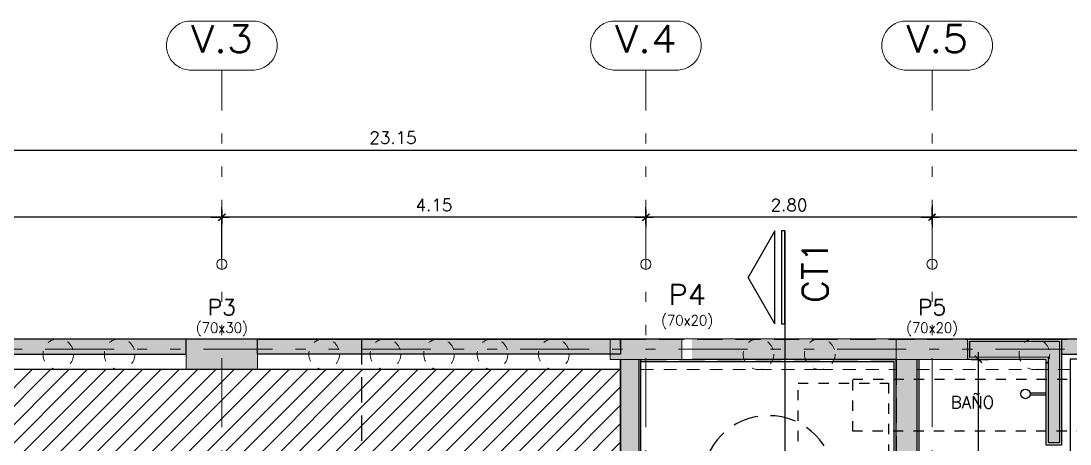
# Model space of a CAD drawing. Header units: metres. Extents: x 219 to 707, y -561 to -17.
# Drawn here: x 349.53 to 359.8, y -71.35 to -67.21 of the extents above; entities that cross this region are included whole.
import ezdxf
from ezdxf.enums import TextEntityAlignment as Align

# ---------------------------------------------------------------- set-up
doc = ezdxf.new("R2010")
doc.units = ezdxf.units.M
for name, pattern in [('CYPE_PUNTO', [0.075, 0, -0.075]), ('CYPE_RAYAPUNTOPUNTO', [0.45, 0.225, -0.075, 0, -0.075, 0, -0.075]), ('DASHED', [0.75, 0.5, -0.25]), ('HIDDEN', [0.375, 0.25, -0.125])]:
    doc.linetypes.add(name, pattern=pattern)
doc.layers.add('0 VERIFICAR', color=255, linetype='Continuous', plot=False)
for name, color, linetype in [('2', 2, 'Continuous'), ('A-Autos', 254, 'Continuous'), ('A-Equipamiento fijo', 253, 'Continuous'), ('A-Mampostería', 6, 'Continuous'), ('A-Muros', 4, 'Continuous'), ('A-Proyección', 1, 'HIDDEN'), ('A-Revoques', 1, 'Continuous'), ('A-Texto', 3, 'Continuous'), ('Dr Ejes en bloque', 4, 'Continuous'), ('PISO', 251, 'Continuous'), ('TCOTA', 1, 'Continuous')]:
    doc.layers.add(name, color=color, linetype=linetype)
for name, color, linetype, lineweight in [('COTAS_ACOTACION', 2, 'Continuous', 0), ('COTAS_REF_LINEAS', 2, 'Continuous', 0), ('COTAS_REPLANTEO', 7, 'CYPE_RAYAPUNTOPUNTO', 0), ('PILAR_DIM', 253, 'Continuous', 0), ('PILAR_HORMIGON', 5, 'Continuous', 20), ('PILAR_REF', 253, 'Continuous', 0), ('VIG_CARAS', 253, 'Continuous', 9)]:
    doc.layers.add(name, color=color, linetype=linetype, lineweight=lineweight)
doc.layers.add('M1-Muro Común 20', color=12, linetype='Continuous', transparency=0.5)
doc.styles.add('CYPETXT', font='romans', dxfattribs={"height": 0.2})
doc.styles.add('T12', font='romans.shx', dxfattribs={"height": 0.12})
doc.styles.add('T25', font='romans.shx', dxfattribs={"height": 0.25})
doc.dimstyles.new('DIM50', dxfattribs={"dimtxt": 0.12, "dimasz": 0.07, "dimexe": 0.1, "dimexo": 0.05, "dimgap": 0.06, "dimtad": 1, "dimzin": 4, "dimdsep": 46, "dimtxsty": 'T12', "dimblk1": 'COTA1', "dimblk2": 'COTA1', "dimsah": 1, "dimcen": 0.07, "dimclrt": 3, "dimadec": 0, "dimazin": 0, "dimtfac": 1, "dimtmove": 2, "dimatfit": 0, "dimldrblk": 'COTA1', "dimfxl": 1, "dimtolj": 1, "dimtzin": 4, "dimarcsym": 0})

# ---------------------------------------------------------------- blocks, each defined once
blk = doc.blocks.new('Flecha2')
for p, q in [((-0.35, -0.2), (0, 0)), ((0.35, -0.2), (0, 0)), ((-0.35, -0.2), (0.35, -0.2)), ((0.35, -0.25), (-0.35, -0.25)), ((-0.35, -0.25), (-0.35, -0.275)), ((-0.35, -0.275), (0.35, -0.275)), ((0.35, -0.275), (0.35, -0.25))]:
    blk.add_line(p, q)
blk = doc.blocks.new('COTA1')
for p, q in [((-1.5, 0), (1, 0)), ((0, 1), (0, -1))]:
    blk.add_line(p, q)
at = {"const_width": 0.2}
blk.add_lwpolyline([(-0.5, -0.5), (0.5, 0.5)], dxfattribs=at)
blk = doc.blocks.new('*D488')
at = {"layer": 'Defpoints', "color": 0, "transparency": 16777216}
for p in [(358.791, -70.525), (358.899, -70.525), (358.956, -72.772)]:
    blk.add_point(p, dxfattribs=at)
at = {"layer": 'TCOTA', "color": 0, "lineweight": -2, "transparency": 16777216}
for p, q in [((358.841, -70.525), (358.999, -70.525)), ((358.899, -72.702), (358.899, -70.595)), ((358.906, -72.772), (358.799, -72.772))]:
    blk.add_line(p, q, dxfattribs=at)
at = {"layer": 'TCOTA', "color": 0, "lineweight": -2, "transparency": 16777216, "xscale": 0.07, "yscale": 0.07, "zscale": 0.07}
for p, rotation in [((358.899, -70.525), 90), ((358.899, -72.772), 270)]:
    blk.add_blockref('COTA1', p, dxfattribs=dict(at, rotation=rotation))
at = {"layer": 'TCOTA', "color": 3, "transparency": 16777216, "insert": (358.779, -71.649), "char_height": 0.12, "attachment_point": 5, "rotation": 90, "style": 'T12'}
blk.add_mtext('\\A1;2.25', dxfattribs=at)
blk = doc.blocks.new('A$Ce6b0c617')
h = blk.add_hatch(color=252)
h.dxf.hatch_style = 1
h.paths.add_polyline_path([(-17.2, -0.098), (-16.5, -0.098), (-16.5, 0.102), (-17.2, 0.102)])
h.paths.add_polyline_path([(-12.325, -0.098), (-11.525, -0.098), (-11.525, 0.102), (-12.325, 0.102)])
h.paths.add_polyline_path([(-7.3, -0.2), (-6.6, -0.2), (-6.6, 0.1), (-7.3, 0.1)])
h.paths.add_polyline_path([(-3.15, -0.1), (-2.45, -0.1), (-2.45, 0.1), (-3.15, 0.1)])
h.paths.add_polyline_path([(-0.35, -0.1), (0.35, -0.1), (0.35, 0.1), (-0.35, 0.1)])
h.paths.add_polyline_path([(-0.35, -4.049), (-0.05, -4.049), (-0.05, -3.349), (-0.35, -3.349)])
h.paths.add_polyline_path([(-3.15, -4.05), (-2.85, -4.05), (-2.85, -3.35), (-3.15, -3.35)])
h.paths.add_polyline_path([(-7.3, -3.649), (-6.6, -3.649), (-6.6, -3.349), (-7.3, -3.349)])
h.paths.add_polyline_path([(-12.05, -3.648), (-11.35, -3.648), (-11.35, -3.348), (-12.05, -3.348)])
h.paths.add_polyline_path([(-17.7, -3.599), (-16.9, -3.599), (-16.9, -3.349), (-17.7, -3.349)])
h.paths.add_polyline_path([(-17.201, -13.898), (-16.901, -13.898), (-16.901, -13.298), (-17.201, -13.298)])
h.paths.add_polyline_path([(-12.051, -13.898), (-11.751, -13.898), (-11.751, -13.298), (-12.051, -13.298)])
h.paths.add_polyline_path([(-12.051, -10.436), (-11.751, -10.436), (-11.751, -9.636), (-12.051, -9.636)])
h.paths.add_polyline_path([(-6.801, -10.336), (-6.451, -10.336), (-6.451, -9.636), (-6.801, -9.636)])
h.paths.add_polyline_path([(-6.802, -13.899), (-6.502, -13.899), (-6.502, -13.299), (-6.802, -13.299)])
h.paths.add_polyline_path([(-3.751, -13.898), (-3.451, -13.898), (-3.451, -13.198), (-3.751, -13.198)])
h.paths.add_polyline_path([(-3.751, -10.336), (-3.451, -10.336), (-3.451, -9.636), (-3.751, -9.636)])
h.paths.add_polyline_path([(0.9, -13.899), (1.6, -13.899), (1.6, -13.599), (0.9, -13.599)])
h.paths.add_polyline_path([(6.299, -13.9), (6.599, -13.9), (6.599, -13.3), (6.299, -13.3)])
h.paths.add_polyline_path([(6.299, -10.337), (6.599, -10.337), (6.599, -9.637), (6.299, -9.637)])
h.paths.add_polyline_path([(-17.701, -9.948), (-17.001, -9.948), (-17.001, -9.648), (-17.701, -9.648)])
h.paths.add_polyline_path([(6.3, -3.55), (6.6, -3.55), (6.6, -2.85), (6.3, -2.85)])
h.paths.add_polyline_path([(6, -0.2), (6.6, -0.2), (6.6, 0.1), (6, 0.1)])
at = {"layer": 'PILAR_HORMIGON'}
for points in [[(-7.3, -0.2), (-6.6, -0.2), (-6.6, 0.1), (-7.3, 0.1), (-7.3, -0.2)], [(-7.3, -0.2), (-6.6, -0.2), (-6.6, 0.1), (-7.3, 0.1), (-7.3, -0.2)], [(-3.15, -0.1), (-2.45, -0.1), (-2.45, 0.1), (-3.15, 0.1), (-3.15, -0.1)], [(-3.15, -0.1), (-2.45, -0.1), (-2.45, 0.1), (-3.15, 0.1), (-3.15, -0.1)], [(-3.15, -0.1), (-2.45, -0.1), (-2.45, 0.1), (-3.15, 0.1), (-3.15, -0.1)], [(-0.35, -0.1), (0.35, -0.1), (0.35, 0.1), (-0.35, 0.1), (-0.35, -0.1)], [(-0.35, -0.1), (0.35, -0.1), (0.35, 0.1), (-0.35, 0.1), (-0.35, -0.1)], [(-0.35, -0.1), (0.35, -0.1), (0.35, 0.1), (-0.35, 0.1), (-0.35, -0.1)]]:
    blk.add_lwpolyline(points, close=True, dxfattribs=at)
at = {"layer": 'VIG_CARAS', "color": 251}
for p, q in [((-9.151, 0.102), (-8.551, 0.102)), ((-9.151, 0.102), (-8.551, 0.102)), ((-8.551, 0.102), (-7.951, 0.102)), ((-8.551, 0.102), (-7.951, 0.102)), ((-7.951, 0.102), (-6.95, 0.102)), ((-7.951, 0.102), (-6.95, 0.102)), ((-6.95, 0.102), (-5.949, 0.102)), ((-6.95, 0.102), (-5.949, 0.102)), ((-5.949, 0.102), (-5.349, 0.102)), ((-5.949, 0.102), (-5.349, 0.102)), ((-5.349, 0.102), (-4.825, 0.102)), ((-5.349, 0.102), (-4.825, 0.102)), ((-4.825, 0.102), (-4.301, 0.102)), ((-4.825, 0.102), (-4.301, 0.102)), ((-4.301, 0.102), (-3.701, 0.102)), ((-4.301, 0.102), (-3.701, 0.102)), ((-3.701, 0.102), (-2.7, 0.102)), ((-3.701, 0.102), (-2.7, 0.102)), ((-9.15, -0.198), (-8.553, -0.198)), ((-9.15, -0.198), (-8.553, -0.198)), ((-8.55, -0.198), (-7.953, -0.198)), ((-8.55, -0.198), (-7.953, -0.198)), ((-7.95, -0.198), (-7.3, -0.198)), ((-7.95, -0.198), (-7.3, -0.198)), ((-6.6, -0.198), (-5.95, -0.198)), ((-6.6, -0.198), (-5.95, -0.198)), ((-5.947, -0.198), (-5.35, -0.198)), ((-5.947, -0.198), (-5.35, -0.198)), ((-5.347, -0.198), (-4.827, -0.198)), ((-5.347, -0.198), (-4.827, -0.198)), ((-4.823, -0.198), (-4.303, -0.198)), ((-4.823, -0.198), (-4.303, -0.198)), ((-4.3, -0.198), (-3.703, -0.198)), ((-4.3, -0.198), (-3.703, -0.198)), ((-3.699, -0.198), (-3.05, -0.198)), ((-3.699, -0.198), (-3.05, -0.198))]:
    blk.add_line(p, q, dxfattribs=at)
at = {"layer": 'VIG_CARAS'}
for p, q in [((-2.7, 0.102), (-1.699, 0.102)), ((-2.7, 0.102), (-1.699, 0.102)), ((-1.699, 0.102), (-1.099, 0.102)), ((-1.699, 0.102), (-1.099, 0.102)), ((-1.099, 0.102), (0, 0.102)), ((-1.099, 0.102), (0, 0.102)), ((-0.35, -3.349), (-0.35, 0.102)), ((-0.35, -3.349), (-0.35, 0.102)), ((0, 0.102), (1.001, 0.102)), ((0, 0.102), (1.001, 0.102)), ((1.001, 0.102), (1.601, 0.102)), ((1.001, 0.102), (1.601, 0.102)), ((-3.05, -3.349), (-3.05, -0.1)), ((-3.05, -3.349), (-3.05, -0.1)), ((-2.85, -3.8), (-2.85, -0.1)), ((-2.85, -3.8), (-2.85, -0.1)), ((-0.15, -3.349), (-0.15, -0.1)), ((-0.15, -3.349), (-0.15, -0.1))]:
    blk.add_line(p, q, dxfattribs=at)
at = {"layer": 'VIG_CARAS', "linetype": 'CYPE_PUNTO'}
blk.add_line((-0.35, -0.248), (-0.35, -0.1), dxfattribs=at)
at = {"layer": 'VIG_CARAS', "color": 2, "linetype": 'DASHED', "ltscale": 0.25}
for p, q in [((-2.85, -0.198), (-1.701, -0.198)), ((-2.85, -0.198), (-1.701, -0.198)), ((-1.697, -0.198), (-1.101, -0.198)), ((-1.697, -0.198), (-1.101, -0.198)), ((-1.097, -0.198), (-0.35, -0.198)), ((-1.097, -0.198), (-0.35, -0.198)), ((-0.15, -0.198), (0.999, -0.198)), ((-0.15, -0.198), (0.999, -0.198)), ((1.004, -0.198), (1.599, -0.198)), ((1.004, -0.198), (1.599, -0.198))]:
    blk.add_line(p, q, dxfattribs=at)
at = {"layer": 'VIG_CARAS', "color": 2, "linetype": 'DASHED', "ltscale": 0.15}
for centre in [(-8.551, -0.048), (-8.551, -0.048), (-7.951, -0.048), (-7.951, -0.048), (-5.949, -0.048), (-5.949, -0.048), (-5.349, -0.048), (-5.349, -0.048), (-4.825, -0.048), (-4.825, -0.048), (-4.301, -0.048), (-4.301, -0.048), (-3.701, -0.048), (-3.701, -0.048), (-1.699, -0.048), (-1.699, -0.048), (-1.099, -0.048), (-1.099, -0.048), (1.001, -0.048), (1.001, -0.048)]:
    blk.add_circle(centre, 0.15, dxfattribs=at)
at = {"layer": 'PILAR_DIM', "lineweight": 0, "style": 'CYPETXT', "width": 0.882521}
for s, p, p2 in [('(70x20)', (-2.651, 0.233), (-2.143, 0.233)), ('(70x20)', (-2.651, 0.233), (-2.143, 0.233)), ('(70x30)', (-7.204, 0.16), (-6.696, 0.16)), ('(70x30)', (-7.204, 0.16), (-6.696, 0.16)), ('(70x20)', (-0.254, 0.16), (0.254, 0.16)), ('(70x20)', (-0.254, 0.16), (0.254, 0.16))]:
    blk.add_text(s, height=0.1, dxfattribs=at).set_placement(p, p2, align=Align.FIT)
at = {"layer": 'PILAR_REF', "style": 'CYPETXT'}
for s, height, width, p, p2 in [('P4', 0.2, 0.993462, (-2.581, 0.433), (-2.212, 0.433)), ('P4', 0.2, 0.993462, (-2.581, 0.433), (-2.212, 0.433)), ('P3', 0.1533, 0.99744, (-7.088, 0.334), (-6.812, 0.334)), ('P3', 0.1533, 0.99744, (-7.088, 0.334), (-6.812, 0.334)), ('P5', 0.1533, 0.99744, (-0.138, 0.334), (0.138, 0.334)), ('P5', 0.1533, 0.99744, (-0.138, 0.334), (0.138, 0.334))]:
    blk.add_text(s, height=height, dxfattribs=dict(at, width=width)).set_placement(p, p2, align=Align.FIT)
blk = doc.blocks.new('*D844')
at = {"layer": 'Defpoints', "color": 0, "transparency": 16777216}
for p in [(129.927, 145.145), (125.778, 145.037), (125.778, 144.966)]:
    blk.add_point(p, dxfattribs=at)
at = {"layer": 'TCOTA', "color": 0, "lineweight": -2, "transparency": 16777216}
for p, q in [((125.778, 145.016), (125.778, 145.137)), ((129.927, 145.095), (129.927, 144.937)), ((129.857, 145.037), (125.848, 145.037))]:
    blk.add_line(p, q, dxfattribs=at)
at = {"layer": 'TCOTA', "color": 0, "lineweight": -2, "transparency": 16777216, "xscale": 0.07, "yscale": 0.07, "zscale": 0.07, "rotation": 180}
blk.add_blockref('COTA1', (125.778, 145.037), dxfattribs=at)
at = {"layer": 'TCOTA', "color": 0, "lineweight": -2, "transparency": 16777216, "xscale": 0.07, "yscale": 0.07, "zscale": 0.07}
blk.add_blockref('COTA1', (129.927, 145.037), dxfattribs=at)
at = {"layer": 'TCOTA', "color": 3, "transparency": 16777216, "insert": (127.853, 145.157), "char_height": 0.12, "attachment_point": 5, "style": 'T12'}
blk.add_mtext('\\A1;4.15', dxfattribs=at)
blk = doc.blocks.new('*D845')
at = {"layer": 'Defpoints', "color": 0, "transparency": 16777216}
for p in [(132.728, 145.208), (129.927, 145.037), (129.927, 145.037)]:
    blk.add_point(p, dxfattribs=at)
at = {"layer": 'TCOTA', "color": 0, "lineweight": -2, "transparency": 16777216}
for p, q in [((132.728, 145.158), (132.728, 144.937)), ((129.927, 145.087), (129.927, 145.137)), ((132.658, 145.037), (129.997, 145.037))]:
    blk.add_line(p, q, dxfattribs=at)
at = {"layer": 'TCOTA', "color": 0, "lineweight": -2, "transparency": 16777216, "xscale": 0.07, "yscale": 0.07, "zscale": 0.07, "rotation": 180}
blk.add_blockref('COTA1', (129.927, 145.037), dxfattribs=at)
at = {"layer": 'TCOTA', "color": 0, "lineweight": -2, "transparency": 16777216, "xscale": 0.07, "yscale": 0.07, "zscale": 0.07}
blk.add_blockref('COTA1', (132.728, 145.037), dxfattribs=at)
at = {"layer": 'TCOTA', "color": 3, "transparency": 16777216, "insert": (131.328, 145.157), "char_height": 0.12, "attachment_point": 5, "style": 'T12'}
blk.add_mtext('\\A1;2.80', dxfattribs=at)
blk = doc.blocks.new('*D846')
at = {"layer": 'Defpoints', "color": 0, "transparency": 16777216}
for p in [(139.028, 145.208), (132.728, 145.037), (132.728, 145.037)]:
    blk.add_point(p, dxfattribs=at)
at = {"layer": 'TCOTA', "color": 0, "lineweight": -2, "transparency": 16777216}
for p, q in [((139.028, 145.158), (139.028, 144.937)), ((132.728, 145.087), (132.728, 145.137)), ((138.958, 145.037), (132.798, 145.037))]:
    blk.add_line(p, q, dxfattribs=at)
at = {"layer": 'TCOTA', "color": 0, "lineweight": -2, "transparency": 16777216, "xscale": 0.07, "yscale": 0.07, "zscale": 0.07, "rotation": 180}
blk.add_blockref('COTA1', (132.728, 145.037), dxfattribs=at)
at = {"layer": 'TCOTA', "color": 0, "lineweight": -2, "transparency": 16777216, "xscale": 0.07, "yscale": 0.07, "zscale": 0.07}
blk.add_blockref('COTA1', (139.028, 145.037), dxfattribs=at)
at = {"layer": 'TCOTA', "color": 3, "transparency": 16777216, "insert": (135.878, 145.157), "char_height": 0.12, "attachment_point": 5, "style": 'T12'}
blk.add_mtext('\\A1;6.30', dxfattribs=at)
blk = doc.blocks.new('*D847')
at = {"layer": 'Defpoints', "color": 0, "transparency": 16777216}
for p in [(115.878, 145.695), (139.028, 145.695), (139.028, 145.695)]:
    blk.add_point(p, dxfattribs=at)
at = {"layer": 'TCOTA', "color": 0, "lineweight": -2, "transparency": 16777216}
for p, q in [((115.878, 145.745), (115.878, 145.795)), ((139.028, 145.745), (139.028, 145.795)), ((115.948, 145.695), (138.958, 145.695))]:
    blk.add_line(p, q, dxfattribs=at)
at = {"layer": 'TCOTA', "color": 0, "lineweight": -2, "transparency": 16777216, "xscale": 0.07, "yscale": 0.07, "zscale": 0.07, "rotation": 180}
blk.add_blockref('COTA1', (115.878, 145.695), dxfattribs=at)
at = {"layer": 'TCOTA', "color": 0, "lineweight": -2, "transparency": 16777216, "xscale": 0.07, "yscale": 0.07, "zscale": 0.07}
blk.add_blockref('COTA1', (139.028, 145.695), dxfattribs=at)
at = {"layer": 'TCOTA', "color": 3, "transparency": 16777216, "insert": (127.453, 145.815), "char_height": 0.12, "attachment_point": 5, "style": 'T12'}
blk.add_mtext('\\A1;23.15', dxfattribs=at)
blk = doc.blocks.new('*D852')
at = {"layer": 'Defpoints', "color": 0, "transparency": 16777216}
for p in [(120.803, 145.037), (120.803, 144.882), (125.778, 144.577)]:
    blk.add_point(p, dxfattribs=at)
at = {"layer": 'TCOTA', "color": 0, "lineweight": -2, "transparency": 16777216}
for p, q in [((120.803, 144.932), (120.803, 145.137)), ((125.778, 144.627), (125.778, 145.137)), ((125.708, 145.037), (120.873, 145.037))]:
    blk.add_line(p, q, dxfattribs=at)
at = {"layer": 'TCOTA', "color": 0, "lineweight": -2, "transparency": 16777216, "xscale": 0.07, "yscale": 0.07, "zscale": 0.07, "rotation": 180}
blk.add_blockref('COTA1', (120.803, 145.037), dxfattribs=at)
at = {"layer": 'TCOTA', "color": 0, "lineweight": -2, "transparency": 16777216, "xscale": 0.07, "yscale": 0.07, "zscale": 0.07}
blk.add_blockref('COTA1', (125.778, 145.037), dxfattribs=at)
at = {"layer": 'TCOTA', "color": 3, "transparency": 16777216, "insert": (123.29, 145.157), "char_height": 0.12, "attachment_point": 5, "style": 'T12'}
blk.add_mtext('\\A1;4.97', dxfattribs=at)
blk = doc.blocks.new('DSADADASDAS')
at = {"layer": 'COTAS_ACOTACION'}
for centre in [(125.778, 144.577, -0.525), (129.927, 144.577, -0.525), (132.728, 144.577, -0.525)]:
    blk.add_circle(centre, 0.05, dxfattribs=at)
at = {"layer": 'COTAS_REF_LINEAS'}
for points in [[(126.08, 146.958), (126.096, 146.957), (126.112, 146.956), (126.128, 146.953), (126.143, 146.949), (126.158, 146.945), (126.173, 146.939), (126.188, 146.932), (126.202, 146.924), (126.216, 146.916), (126.228, 146.906), (126.241, 146.896), (126.252, 146.885), (126.263, 146.873), (126.273, 146.86), (126.282, 146.847), (126.29, 146.833), (126.297, 146.819), (126.304, 146.804), (126.309, 146.789), (126.313, 146.773), (126.316, 146.758), (126.319, 146.742), (126.32, 146.726), (126.32, 146.71), (126.319, 146.694), (126.316, 146.678), (126.313, 146.662), (126.309, 146.647), (126.304, 146.632), (126.297, 146.617), (126.29, 146.602), (126.282, 146.589), (126.273, 146.575), (126.263, 146.563), (126.252, 146.551), (126.241, 146.54), (126.228, 146.529), (126.216, 146.52), (126.202, 146.511), (126.188, 146.504), (126.173, 146.497), (126.158, 146.491), (126.143, 146.486), (126.128, 146.483), (126.112, 146.48), (126.096, 146.478), (126.08, 146.478), (125.476, 146.478), (125.46, 146.478), (125.444, 146.48), (125.428, 146.483), (125.412, 146.486), (125.397, 146.491), (125.382, 146.497), (125.367, 146.504), (125.353, 146.511), (125.34, 146.52), (125.327, 146.529), (125.315, 146.54), (125.303, 146.551), (125.292, 146.563), (125.282, 146.575), (125.273, 146.589), (125.265, 146.602), (125.258, 146.617), (125.252, 146.632), (125.246, 146.647), (125.242, 146.662), (125.239, 146.678), (125.237, 146.694), (125.236, 146.71), (125.236, 146.726), (125.237, 146.742), (125.239, 146.758), (125.242, 146.773), (125.246, 146.789), (125.252, 146.804), (125.258, 146.819), (125.265, 146.833), (125.273, 146.847), (125.282, 146.86), (125.292, 146.873), (125.303, 146.885), (125.315, 146.896), (125.327, 146.906), (125.34, 146.916), (125.353, 146.924), (125.367, 146.932), (125.382, 146.939), (125.397, 146.945), (125.412, 146.949), (125.428, 146.953), (125.444, 146.956), (125.46, 146.957), (125.476, 146.958), (126.08, 146.958)], [(130.229, 146.958), (130.246, 146.957), (130.261, 146.956), (130.277, 146.953), (130.293, 146.949), (130.308, 146.945), (130.323, 146.939), (130.338, 146.932), (130.352, 146.924), (130.365, 146.916), (130.378, 146.906), (130.39, 146.896), (130.402, 146.885), (130.413, 146.873), (130.423, 146.86), (130.432, 146.847), (130.44, 146.833), (130.447, 146.819), (130.453, 146.804), (130.459, 146.789), (130.463, 146.773), (130.466, 146.758), (130.468, 146.742), (130.469, 146.726), (130.469, 146.71), (130.468, 146.694), (130.466, 146.678), (130.463, 146.662), (130.459, 146.647), (130.453, 146.632), (130.447, 146.617), (130.44, 146.602), (130.432, 146.589), (130.423, 146.575), (130.413, 146.563), (130.402, 146.551), (130.39, 146.54), (130.378, 146.529), (130.365, 146.52), (130.352, 146.511), (130.338, 146.504), (130.323, 146.497), (130.308, 146.491), (130.293, 146.486), (130.277, 146.483), (130.261, 146.48), (130.246, 146.478), (130.229, 146.478), (129.625, 146.478), (129.609, 146.478), (129.594, 146.48), (129.578, 146.483), (129.562, 146.486), (129.547, 146.491), (129.532, 146.497), (129.517, 146.504), (129.503, 146.511), (129.49, 146.52), (129.477, 146.529), (129.465, 146.54), (129.453, 146.551), (129.442, 146.563), (129.432, 146.575), (129.423, 146.589), (129.415, 146.602), (129.408, 146.617), (129.402, 146.632), (129.396, 146.647), (129.392, 146.662), (129.389, 146.678), (129.387, 146.694), (129.386, 146.71), (129.386, 146.726), (129.387, 146.742), (129.389, 146.758), (129.392, 146.773), (129.396, 146.789), (129.402, 146.804), (129.408, 146.819), (129.415, 146.833), (129.423, 146.847), (129.432, 146.86), (129.442, 146.873), (129.453, 146.885), (129.465, 146.896), (129.477, 146.906), (129.49, 146.916), (129.503, 146.924), (129.517, 146.932), (129.532, 146.939), (129.547, 146.945), (129.562, 146.949), (129.578, 146.953), (129.594, 146.956), (129.609, 146.957), (129.625, 146.958), (130.229, 146.958)], [(133.079, 146.958), (133.096, 146.957), (133.111, 146.956), (133.127, 146.953), (133.143, 146.949), (133.158, 146.945), (133.173, 146.939), (133.188, 146.932), (133.202, 146.924), (133.215, 146.916), (133.228, 146.906), (133.24, 146.896), (133.252, 146.885), (133.263, 146.873), (133.273, 146.86), (133.282, 146.847), (133.29, 146.833), (133.297, 146.819), (133.303, 146.804), (133.309, 146.789), (133.313, 146.773), (133.316, 146.758), (133.318, 146.742), (133.319, 146.726), (133.319, 146.71), (133.318, 146.694), (133.316, 146.678), (133.313, 146.662), (133.309, 146.647), (133.303, 146.632), (133.297, 146.617), (133.29, 146.602), (133.282, 146.589), (133.273, 146.575), (133.263, 146.563), (133.252, 146.551), (133.24, 146.54), (133.228, 146.529), (133.215, 146.52), (133.202, 146.511), (133.188, 146.504), (133.173, 146.497), (133.158, 146.491), (133.143, 146.486), (133.127, 146.483), (133.111, 146.48), (133.096, 146.478), (133.079, 146.478), (132.475, 146.478), (132.459, 146.478), (132.443, 146.48), (132.428, 146.483), (132.412, 146.486), (132.397, 146.491), (132.382, 146.497), (132.367, 146.504), (132.353, 146.511), (132.34, 146.52), (132.327, 146.529), (132.314, 146.54), (132.303, 146.551), (132.292, 146.563), (132.282, 146.575), (132.273, 146.589), (132.265, 146.602), (132.258, 146.617), (132.252, 146.632), (132.246, 146.647), (132.242, 146.662), (132.239, 146.678), (132.237, 146.694), (132.236, 146.71), (132.236, 146.726), (132.237, 146.742), (132.239, 146.758), (132.242, 146.773), (132.246, 146.789), (132.252, 146.804), (132.258, 146.819), (132.265, 146.833), (132.273, 146.847), (132.282, 146.86), (132.292, 146.873), (132.303, 146.885), (132.314, 146.896), (132.327, 146.906), (132.34, 146.916), (132.353, 146.924), (132.367, 146.932), (132.382, 146.939), (132.397, 146.945), (132.412, 146.949), (132.428, 146.953), (132.443, 146.956), (132.459, 146.957), (132.475, 146.958), (133.079, 146.958)]]:
    blk.add_lwpolyline(points, close=True, dxfattribs=at)
at = {"layer": 'COTAS_REPLANTEO', "ltscale": 3}
for p, q in [((125.778, 125.933, -0.525), (125.778, 146.478, -0.525)), ((129.927, 125.933, -0.525), (129.927, 146.478, -0.525)), ((132.728, 125.933, -0.525), (132.728, 146.478, -0.525)), ((110.098, 143.747, -0.525), (141.67, 143.747, -0.525))]:
    blk.add_line(p, q, dxfattribs=at)
at = {"layer": 'COTAS_REF_LINEAS', "style": 'CYPETXT'}
for s, width, p, p2 in [('V.3', 1.057, (125.476, 146.651, -0.525), (126.08, 146.651, -0.525)), ('V.4', 1.034022, (129.625, 146.651, -0.525), (130.229, 146.651, -0.525)), ('V.5', 1.057, (132.475, 146.651, -0.525), (133.079, 146.651, -0.525))]:
    blk.add_text(s, height=0.2667, dxfattribs=dict(at, width=width)).set_placement(p, p2, align=Align.FIT)
at = {"layer": 'TCOTA'}
for base, p1, p2, picture, middle in [((139.028, 145.695, -0.525), (115.878, 145.695, -0.525), (139.028, 145.695, -0.525), '*D847', (127.453, 145.815, -0.525)), ((120.8027083, 145.0373647, -0.5249959), (125.7777082, 144.576517, -0.5249959), (120.8027083, 144.8819408, -0.5249959), '*D852', (123.2902083, 145.1573647, -0.5249959)), ((125.778, 145.037, -0.525), (129.927, 145.145, -0.525), (125.778, 144.966, -0.525), '*D844', (127.853, 145.157, -0.525)), ((129.927, 145.037, -0.525), (132.728, 145.208, -0.525), (129.927, 145.037, -0.525), '*D845', (131.328, 145.157, -0.525)), ((132.728, 145.037, -0.525), (139.028, 145.208, -0.525), (132.728, 145.037, -0.525), '*D846', (135.878, 145.157, -0.525))]:
    dim = blk.add_linear_dim(base=base, p1=p1, p2=p2, dimstyle='DIM50', dxfattribs=at)
    dim.commit()
    dim.dimension.update_dxf_attribs({"geometry": picture, "text_midpoint": middle})

msp = doc.modelspace()

# ---------------------------------------------------------------- hatches: boundary and pattern name
at = {"layer": 'M1-Muro Común 20', "transparency": 33554687}
h = msp.add_hatch(color=256, dxfattribs=at)
h.dxf.hatch_style = 1
h.paths.add_polyline_path([(351.846, -70.326), (355.396, -70.326), (355.396, -70.476), (351.846, -70.476)])
h.paths.add_polyline_path([(346.921, -70.476), (351.146, -70.476), (351.146, -70.326), (346.921, -70.326)])
h.paths.add_polyline_path([(341.946, -70.475), (346.121, -70.475), (346.121, -70.325), (341.946, -70.325)])
h = msp.add_hatch(color=256, dxfattribs=at)
h.dxf.hatch_style = 1
h.paths.add_polyline_path([(356.208, -71.596), (355.596, -71.596), (355.596, -71.706), (356.196, -71.706, -0.042672)])
h.paths.add_polyline_path([(357.025, -71.596), (356.208, -71.596, 0.042672), (356.196, -71.706), (356.915, -71.706), (356.915, -71.726), (357.025, -71.726)])
h.paths.add_polyline_path([(357.025, -71.726), (356.915, -71.726), (356.915, -72.026), (357.025, -72.026)])
h.paths.add_polyline_path([(357.025, -72.026), (356.915, -72.026), (356.915, -72.326), (357.025, -72.326)])
h.paths.add_polyline_path([(357.025, -74.426), (356.915, -74.426), (356.915, -76.015), (357.025, -76.015)])
h.paths.add_polyline_path([(357.025, -74.191), (356.915, -74.136), (356.915, -74.426), (357.025, -74.426)])
h.paths.add_polyline_path([(357.025, -74.126), (356.915, -74.126), (356.915, -74.136), (357.025, -74.191)])
h.paths.add_polyline_path([(357.025, -73.826), (356.915, -73.826), (356.915, -74.126), (357.025, -74.126)])
h.paths.add_polyline_path([(357.025, -73.526), (356.915, -73.526), (356.915, -73.826), (357.025, -73.826)])
h.paths.add_polyline_path([(357.025, -73.226), (356.915, -73.226), (356.915, -73.526), (357.025, -73.526)])
h.paths.add_polyline_path([(357.025, -72.926), (356.915, -72.926), (356.915, -73.226), (357.025, -73.226)])
h.paths.add_polyline_path([(357.025, -72.626), (356.915, -72.626), (356.915, -72.926), (357.025, -72.926)])
h.paths.add_polyline_path([(357.025, -72.326), (356.915, -72.326), (356.915, -72.626), (357.025, -72.626)])
h.paths.add_polyline_path([(355.581, -70.526), (355.396, -70.526), (355.396, -73.775), (355.581, -73.775)])
h.paths.add_polyline_path([(358.096, -70.326), (357.004, -70.326), (357.004, -70.526), (358.096, -70.526)])
h.paths.add_polyline_path([(358.296, -70.526), (358.096, -70.526), (358.096, -73.775), (358.296, -73.775)])
h.paths.add_polyline_path([(357.004, -70.326), (356.096, -70.326), (356.096, -70.526), (357.004, -70.526)])
h.paths.add_polyline_path([(358.295, -75.175), (358.096, -75.175), (358.096, -76.035), (356.696, -76.035), (356.696, -76.2), (358.295, -76.2)])
h.paths.add_polyline_path([(355.376, -74.476), (355.396, -74.476), (355.396, -74.475), (355.396, -74.475), (355.376, -74.475)])
h = msp.add_hatch(color=256, dxfattribs=at)
h.dxf.hatch_style = 1
h.paths.add_polyline_path([(358.815, -70.346), (359.694, -70.346), (359.694, -71.344), (359.584, -71.344), (359.584, -70.505), (358.816, -70.506)])
h = msp.add_hatch(color=256, dxfattribs=at)
h.dxf.hatch_style = 1
h.paths.add_polyline_path([(359.714, -70.476), (364.446, -70.476), (364.446, -70.326), (359.714, -70.326)])
at = {"layer": 'PISO'}
h = msp.add_hatch(dxfattribs=at)
h.set_pattern_fill('ANSI31', color=256, scale=0.04, angle=180)
h.set_pattern_definition([(225, (337.1088, -72.19975), (0.0898026, -0.0898026), [])])
h.paths.add_polyline_path([(340.078, -70.624), (341.546, -70.624), (341.545, -70.624), (355.396, -70.624), (355.396, -72.199), (340.078, -72.199)])

# ---------------------------------------------------------------- linework, layer by layer
at = {"layer": '0 VERIFICAR', "linetype": 'HIDDEN', "ltscale": 0.1}
for points in [[(357.669, -70.719), (369.764, -70.719), (369.764, -71.229), (357.669, -71.229)], [(357.134, -70.758), (358.018, -70.758), (358.018, -72.326), (357.134, -72.326)]]:
    msp.add_lwpolyline(points, close=True, dxfattribs=at)
at = {"layer": '2'}
msp.add_lwpolyline([(340.078, -72.199), (355.396, -72.199), (355.396, -70.624), (340.078, -70.624)], close=True, dxfattribs=at)
at = {"layer": 'A-Autos'}
msp.add_lwpolyline([(359.796, -75.524), (362.296, -75.524), (362.296, -70.524), (359.796, -70.524), (359.796, -75.524)], dxfattribs=at)
at = {"layer": 'A-Equipamiento fijo'}
for p, q in [((359.564, -70.855), (359.407, -70.855)), ((359.564, -70.875), (359.407, -70.875))]:
    msp.add_line(p, q, dxfattribs=at)
msp.add_circle((359.36, -70.864), 0.0464, dxfattribs=at)
at = {"layer": 'A-Mampostería'}
msp.add_lwpolyline([(358.815, -70.346), (359.694, -70.346), (359.694, -71.344), (359.584, -71.344), (359.584, -70.505), (358.816, -70.506)], close=True, dxfattribs=at)
at = {"layer": 'A-Muros'}
for p, q in [((364.345, -70.326), (358.795, -70.326)), ((358.096, -70.526), (356.094, -70.526)), ((358.096, -70.526), (356.094, -70.526))]:
    msp.add_line(p, q, dxfattribs=at)
for points in [[(346.921, -70.476), (351.146, -70.476), (351.146, -70.326), (346.921, -70.326)], [(351.846, -70.326), (355.396, -70.326), (355.396, -70.476), (351.846, -70.476)], [(359.714, -70.476), (364.446, -70.476), (364.446, -70.326), (359.714, -70.326)]]:
    msp.add_lwpolyline(points, close=True, dxfattribs=at)
for points in [[(355.396, -70.526), (355.396, -73.776)], [(355.581, -73.776), (355.581, -70.526)], [(358.096, -74.475), (358.096, -70.526)], [(358.296, -70.526), (358.296, -73.775)]]:
    msp.add_lwpolyline(points, dxfattribs=at)
at = {"layer": 'A-Proyección'}
for points in [[(355.396, -73.776), (355.396, -70.326), (365.046, -70.326), (365.046, -73.743), (365.546, -73.743), (365.545, -80.25), (365.045, -80.251), (365.045, -84.326), (365.045, -85.696), (361.37, -85.696), (361.37, -84.326), (355.001, -84.324), (355.001, -85.674), (346.395, -85.674), (346.395, -84.324), (341.245, -84.324), (341.245, -80.324), (340.745, -80.324), (340.746, -77.095), (339.225, -77.095), (339.225, -73.704), (341.226, -73.704), (341.246, -70.324)], [(341.246, -70.324), (352.861, -70.324), (352.861, -74.075), (355.295, -74.075)]]:
    msp.add_lwpolyline(points, dxfattribs=at)
msp.add_lwpolyline([(358.095, -70.526), (358.095, -71.726), (355.596, -71.726), (355.596, -70.526)], close=True, dxfattribs=at)
msp.add_arc((356.845, -71.726), 0.65, 0, 180, dxfattribs=at)
at = {"layer": 'A-Revoques'}
msp.add_line((358.316, -70.526), (358.316, -72.121), dxfattribs=at)
msp.add_line((358.316, -70.526), (358.316, -72.121), dxfattribs=at)
for points in [[(358.795, -70.326), (359.714, -70.326), (359.714, -71.364), (359.564, -71.364), (359.564, -70.525), (358.796, -70.526), (358.795, -70.326)], [(355.595, -73.776), (355.595, -70.546), (358.076, -70.546)], [(358.315, -74.475), (358.076, -74.475), (358.076, -70.546)], [(358.316, -70.526), (358.316, -73.775)]]:
    msp.add_lwpolyline(points, dxfattribs=at)
at = {"layer": 'A-Texto'}
msp.add_line((357.004, -69.268), (357.004, -72.006), dxfattribs=at)
at = {"layer": 'Defpoints', "linetype": 'Continuous'}
msp.add_lwpolyline([(341.574, -86.142), (370.731, -85.897), (370.495, -70.326), (337.076, -70.325), (337.123, -81.692), (341.574, -86.142)], dxfattribs=at)

# ---------------------------------------------------------------- block references
msp.add_blockref('A$Ce6b0c617', (358.446, -70.426))
at = {"layer": 'A-Texto', "xscale": 1.3, "yscale": 1.3, "zscale": 1.3, "rotation": 90}
msp.add_blockref('Flecha2', (356.647, -69.723), dxfattribs=at)
at = {"layer": 'Dr Ejes en bloque'}
msp.add_blockref('DSADADASDAS', (225.718, -214.171, 0.525), dxfattribs=at)

# ---------------------------------------------------------------- texts
at = {"layer": 'A-Texto', "style": 'T25'}
msp.add_text('CT1', height=0.25, rotation=90, dxfattribs=at).set_placement((357.427, -69.973))
at = {"layer": 'A-Texto', "style": 'T12'}
msp.add_text('BAÑO ', height=0.12, dxfattribs=at).set_placement((358.627, -71.005))

# ---------------------------------------------------------------- dimensions: what is measured, and where the dimension line sits
at = {"layer": 'TCOTA'}
dim = msp.add_linear_dim(base=(358.899, -70.525), p1=(358.956, -72.772), p2=(358.791, -70.525), angle=90, dimstyle='DIM50', dxfattribs=at)
dim.commit()
dim.dimension.update_dxf_attribs({"geometry": '*D488', "text_midpoint": (358.779, -71.649)})

doc.saveas('drawing.dxf')
